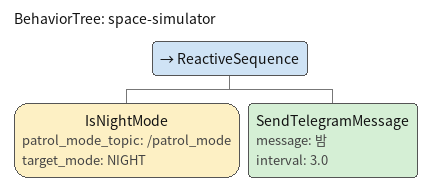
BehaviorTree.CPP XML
<?xml version="1.0" encoding="UTF-8"?>
<root BTCPP_format="4">
  <BehaviorTree ID="space-simulator">
    <ReactiveSequence>
      <IsNightMode patrol_mode_topic="/patrol_mode"
                   target_mode="NIGHT"/>
      <SendTelegramMessage message="밤"
                           interval="3.0"/>
    </ReactiveSequence>
  </BehaviorTree>

</root>
